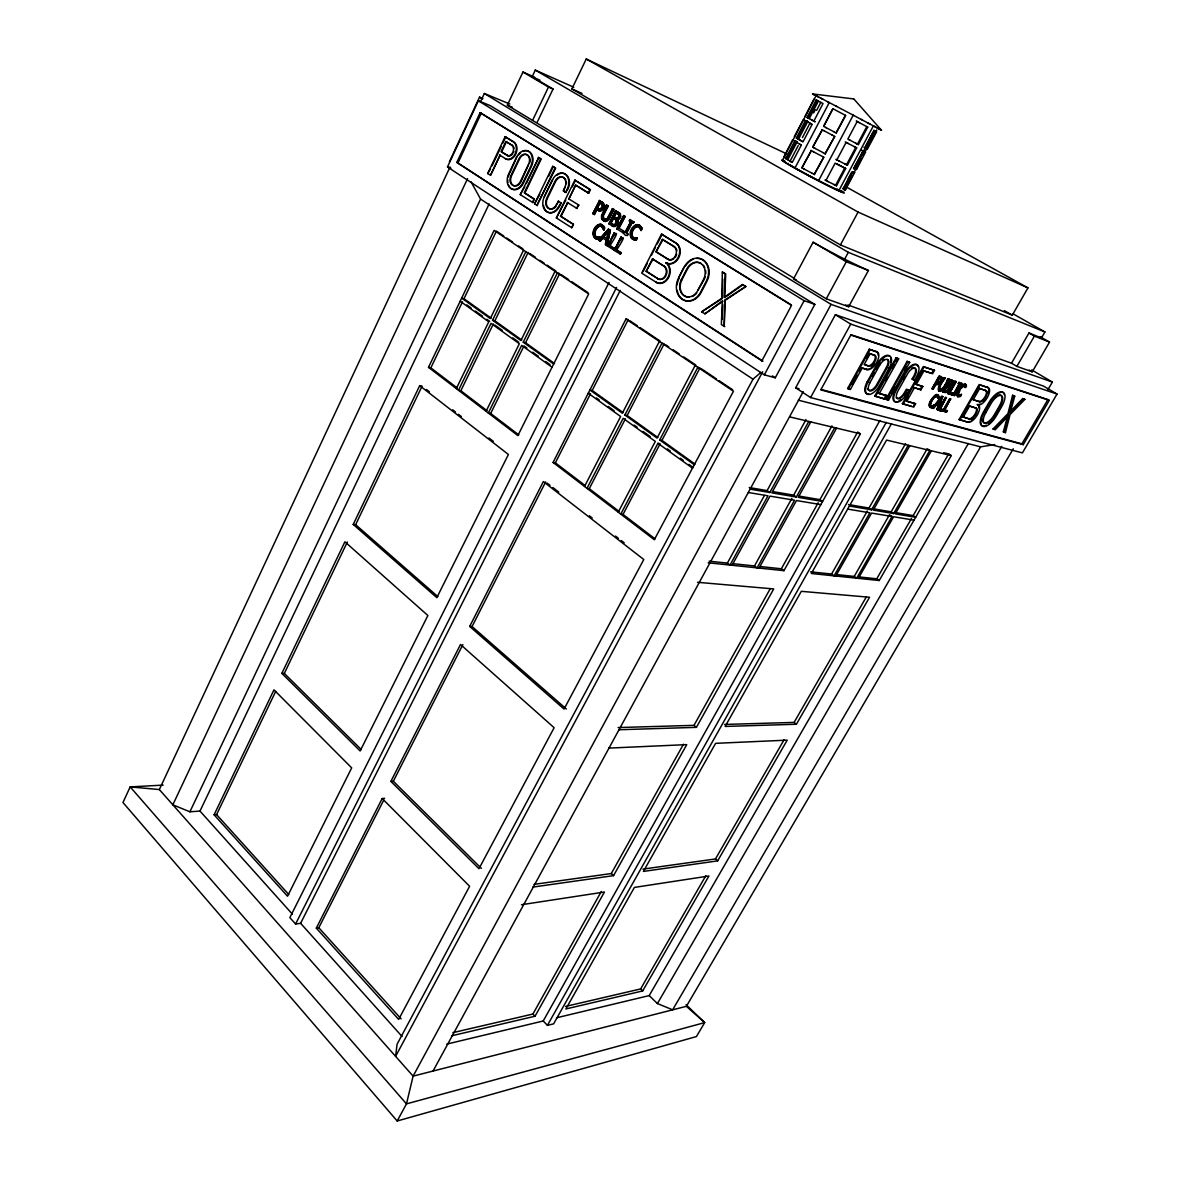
<?xml version="1.0" encoding="UTF-8"?>
<svg xmlns="http://www.w3.org/2000/svg" width="1180" height="1180" viewBox="0 0 1180 1180"><rect width="100%" height="100%" fill="white"/><g stroke="black" fill="none" stroke-linecap="round" stroke-linejoin="round"><path stroke-width="1.5" d="M722.868 301.18L704.962 313.821L701.599 311.83L721.836 298.289L722.322 272.034L725.715 273.996L724.771 297.552M701.599 311.83L722.396 298.466L722.75 279.218M745.834 286.519L724.682 300.089L724.196 326.447L725.243 300.281L745.834 286.519L742.382 284.528L724.21 297.375L725.169 273.804L722.322 272.034M724.756 326.609L721.349 324.603L722.308 301.003L704.962 313.821M722.13 319.323L722.721 304.809M952.85 382.114L952.732 380.653M610.34 230.248L607.022 245.602L610.34 230.248L608.452 229.127L598.585 240.263L600.178 241.207L602.892 238.08L600.178 241.207M608.32 231.413C602.39 253.14 615.105 218.816 603.718 236.708L607.007 238.729M605.37 244.629C609.042 234.51 602.862 245.455 607.022 245.602M1004.003 432.249L1008.443 415.862L995.183 429.8L993.014 428.959L1007.912 413.708L1012.588 395.271L1014.741 396.156L1010.213 412.823L1023.429 398.943L1024.86 399.4L1010.065 414.564L1005.448 432.662L1003.325 431.836L1007.322 417.086M993.693 429.387L1008.605 414.121L1013.281 395.684L1012.588 395.271M1007.292 422.366L1008.959 415.788M1010.891 407.41L1012.248 402.41M930.386 403.796C931.551 401.126 933.823 394.799 937.584 396.746C939.87 401.598 938.602 390.654 934.398 395.846C932.008 398.368 926.049 405.492 930.799 407.749M941.92 379.326L939.516 383.308L935.548 384.282L932.893 388.987L932.023 388.722L939.192 376.081C946.109 376.464 939.988 387.084 935.548 384.282M938.218 405.669L936.832 409.298L937.717 409.549L942.628 396.539L941.581 396.229L932.362 408.029L933.572 408.501L936.124 405.197L938.572 405.891L935.769 404.976L933.218 408.265L932.362 408.029M942.628 396.539L938.071 409.77L936.832 409.298M937.186 409.519L941.478 398.279L939.133 404.416L936.802 403.634L941.124 398.073M449.403 161.778L479.537 97.158L482.945 98.545M447.471 166.97L478.343 100.787L490.246 105.625L814.834 304.381L775.275 377.792L764.33 374.842L447.471 166.97L450.908 168.179M163.15 785.113L130.184 786.898L122.971 802.518L397.188 1121L406.481 1103.875L413.103 1076.131L159.344 789.553L450.052 166.955M480.452 101.849L484.346 93.5L509.819 104.032M456.852 162.383L762.959 361.169L761.852 360.859L456.852 162.383L480.113 112.646L791.057 304.764M458.061 162.825L481.307 113.118M467.56 178.667L172.841 804.804L189.892 811.796L199.995 811.088L292.433 914.205M794.597 278.539L507.326 105.182L522.947 72.054L534.57 77.157M537.136 122.366L553.051 89.031L532.136 76.759L535.292 70.107L573.79 87.232M490.555 175.26L500.069 155.2L490.555 175.26L487.665 173.563L505.114 136.718L513.89 142.028A9.396 6.8 -72.1 0 1 515.734 154.138A9.396 6.8 -72.1 0 1 505.881 158.887L505.276 158.666A9.411 6.8 -72.2 0 0 515.144 153.916A9.411 6.8 -72.2 0 0 513.285 141.806L505.114 136.718M490.541 168.976L487.665 173.563M492.06 165.775L501.161 146.556M502.68 143.355L505.719 136.939M512.636 153.916A5.635 4.071 -72.1 0 1 507.474 155.524L501.058 151.63L505.851 141.541L512.282 145.406A5.635 4.071 -72.1 0 1 514.052 148.444M507.474 155.524L501.662 151.851L506.441 141.762M189.892 811.796L480.584 199.081L470.968 181.735M199.995 811.088L489.14 203.919M532.534 120.478L548.494 87.04L522.947 72.054M508.639 173.947L516.678 157.088A11.358 8.275 -72.1 0 1 528.655 151.379A11.358 8.275 -72.1 0 1 530.897 166.041L522.755 182.989A11.313 8.245 -72.7 0 1 510.866 188.564A11.313 8.245 -72.7 0 1 508.639 173.947L509.244 174.168A11.313 8.245 -72.7 0 0 508.226 176.926M509.967 172.634L516.678 157.088M514.377 185.953A7.537 5.502 -72.7 0 1 511.574 175.658L519.628 158.799A7.567 5.517 -72.1 0 1 526.973 154.668A7.567 5.517 -72.1 0 1 528.507 164.536L520.395 181.469A7.537 5.502 -72.7 0 1 512.459 185.186A7.537 5.502 -72.7 0 1 510.984 175.436L519.038 158.577A7.567 5.517 -72.1 0 1 527.018 154.772A7.567 5.517 -72.1 0 1 529.791 162.899M214.096 814.805L273.967 689.843L351.699 767.885L287.522 896.21L214.096 814.805L216.589 814.613L288.805 894.543M281.843 673.382L344.899 541.782L427.883 615.518L360.151 750.967L281.843 673.382L284.321 673.411L361.301 749.58M353.218 524.436L419.711 385.639L422.086 386.125L355.637 524.687L353.218 524.436L436.821 597.655L508.418 454.477L419.711 385.639M428.488 367.349L494.11 230.38L588.687 293.953L517.873 435.582L428.488 367.349L430.848 367.85L457.221 387.954M216.589 814.613L275.648 691.48M284.321 673.411L347.333 542.004M430.848 367.85L462.516 301.829M523.537 250.16L490.305 318.6L461.66 298.083L464.005 298.702L496.426 231.118L503.772 236.059M515.837 186.012A7.537 5.502 -72.7 0 0 520.985 181.676L528.507 164.536M508.58 185.142A11.313 8.245 -72.7 0 0 515.63 189.67A11.313 8.245 -72.7 0 0 523.36 183.195L531.487 166.262A11.358 8.275 -72.1 0 0 531.605 154.093A11.358 8.275 -72.1 0 0 522.77 151.438M532.755 202.532L520.262 194.626L538.788 157.545L541.192 159.049L524.849 192.989L534.393 199.14L532.755 202.532L533.803 198.933L524.259 192.782L540.602 158.813L538.198 157.323M524.761 186.735L520.262 194.626M526.31 183.49L538.788 157.545M846.281 186.971L1027.942 287.876L1012.293 315.178L840.411 244.924L571.872 88.913L586.254 59L786.794 153.931M537.549 205.63L534.555 203.86L552.697 166.351L555.721 168.091L536.959 205.423L555.131 167.87L552.697 166.351M539.88 194.287L534.555 203.86M548.553 176.366L553.287 166.587M543.523 205.556A11.49 8.54 -72.6 0 0 550.396 212.887A11.49 8.54 -72.6 0 0 559.512 206.338L561.178 202.901L558.922 206.131A11.49 8.54 -72.6 0 1 546.635 211.677A11.49 8.54 -72.6 0 1 544.304 196.765L552.594 179.685A11.549 8.57 -72 0 1 564.969 173.991A11.549 8.57 -72 0 1 567.3 188.947L565.618 192.399L567.89 189.169A11.549 8.57 -72 0 0 567.285 175.761A11.549 8.57 -72 0 0 556.65 175.378M556.473 204.553L558.73 201.338L556.473 204.553A7.67 5.694 -72.6 0 1 548.287 208.255A7.67 5.694 -72.6 0 1 546.724 198.314L555.028 181.219A7.7 5.723 -72 0 1 563.273 177.428A7.7 5.723 -72 0 1 564.837 187.399L563.155 190.835L565.618 192.399M556.031 206.426A7.655 5.694 -72.6 0 1 548.272 208.005A7.655 5.694 -72.6 0 1 547.328 198.535L555.618 181.44A7.7 5.723 -72 0 1 565.869 180.112M456.321 388.589L488.771 321.771L460.171 301.21M555.028 271.326L520.926 340.548L492.547 320.208L525.837 251.709M486.072 411.304L519.348 343.734L491.013 323.379L458.504 390.255L460.849 390.742L493.343 323.969M492.547 320.208L494.877 320.812L528.139 252.431M566.208 192.606L563.745 191.057L564.837 187.399M561.075 216.323L567.787 202.606L560.485 216.132L573.436 224.289L571.74 227.725L556.37 217.961L574.837 180.142L590.443 189.715L588.731 193.196L575.634 185.157L568.878 198.963L578.79 205.069L576.504 208.314L578.79 205.069M565.78 200.084L556.37 217.961M572.212 186.941L575.427 180.363M575.634 185.157L568.878 198.963M573.436 224.289L571.74 227.725M588.142 192.974L589.852 189.508L574.837 180.142M523.242 342.185L557.388 272.919L559.674 273.613L525.557 342.761L523.242 342.185L553.671 364.001M552.048 367.231L521.663 345.401L488.314 413.015L490.659 413.472L523.979 345.961L526.87 348.041M592.788 213.669L599.617 200.541L592.788 213.669L594.366 214.583L596.8 209.656L594.366 214.583M597.242 208.049C605.783 195.482 593.363 208.831 599.145 209.096M602.302 219.569L601.785 215.866L606.564 204.966L601.49 215.763L601.608 218.713L603.644 220.822M606.564 204.966L608.157 205.881L603.364 215.763L603.836 218.875M604.706 219.51L607.641 218.462L612.612 208.668L607.346 218.359L605.325 219.628M597.183 237.431L600.119 237.209L599.175 239.363L600.207 237.269L596.062 236.959M604.145 226.973L603.806 230.041L604.853 227.917L602.125 224.79M612.332 208.565L613.925 209.48L609.101 219.038L606.845 221.25L605.016 221.383M608.88 223.861L615.798 210.66L608.88 223.861L612.907 226.25M613.674 224.687L610.93 223.168L613.379 218.256L615.149 219.288M618.364 214.391C621.432 216.928 616.004 220.365 614.116 216.781L616.049 212.872L617.597 213.772M610.93 223.168L613.659 218.359M614.116 216.781L616.344 212.99M614.22 226.471L617.568 223.979L617.376 219.495L619.294 219.008L620.827 216.722L620.075 213.742M607.656 246.104L614.279 232.844L607.656 246.104L613.63 249.865L614.411 248.287C599.986 246.9 628.439 217.695 610.03 245.469M616.816 228.891L623.778 215.645L616.816 228.891L622.834 232.607L623.615 231.029L618.925 228.138L625.09 216.471L618.925 228.138M614.411 248.287L613.63 249.865M614.367 250.426L621.019 237.121L614.367 250.426L620.356 254.202L621.152 252.623C606.653 251.237 635.253 221.943 616.742 249.791M623.188 232.917C624.515 229.569 622.361 236.207 627.332 235.454L628.011 234.097L626.447 233.198L632.082 222.637L626.447 233.198M629.206 220.911C631.492 217.666 627.627 222.106 630.754 221.811L625.135 232.357L630.754 221.811M634.044 222.061L633.07 223.33L634.044 222.061L629.884 219.539M621.152 252.623L620.356 254.202M609.042 282.418L289.852 917.612L295.59 924.029L300.605 923.306L620.238 290.413M637.2 237.785C634.25 243.095 639.649 236.074 635.489 238.124M640.888 230.439L641.979 228.286L640.342 225.896M638.675 226.722L641.183 230.543L642.274 228.389L639.457 225.203M295.59 924.029L616.565 287.389M656.272 282.359L641.699 273.126L661.479 234.127L676.273 243.183A11.107 8.732 -71.5 0 1 678.751 257.727A11.107 8.732 -71.5 0 1 666.243 262.83A11.048 8.688 -72.4 0 1 668.691 277.359A11.048 8.688 -72.4 0 1 656.272 282.359L655.697 282.168A11.048 8.688 -72.4 0 0 668.116 277.167A11.048 8.688 -72.4 0 0 665.668 262.639A11.107 8.732 -71.5 0 0 678.176 257.52A11.107 8.732 -71.5 0 0 675.698 242.992L661.479 234.127M643.1 271.68L647.215 263.568M651.345 255.441L655.461 247.328M657.113 244.068L662.054 234.333M660.859 279.498A7.036 5.531 -72.4 0 1 658.086 278.819L646.139 271.312L652.437 258.936L664.428 266.4A7.036 5.531 -72.4 0 1 666.641 273.922M673.765 258.745A7.065 5.546 -71.5 0 1 668.057 259.276L656.036 251.827L662.364 239.378L674.444 246.768A7.065 5.546 -71.5 0 1 676.878 250.72M646.139 271.312L653.012 259.128M656.036 251.827L662.939 239.584M382.187 798.506L469.611 886.269L398.663 1019.417L316.299 928.114L382.187 798.506L384.636 798.329M390.875 781.411L460.495 644.501L554.128 727.706L478.977 868.701L390.875 781.411L393.324 781.263L481.381 868.406M469.684 626.433L543.331 481.573L643.779 559.512L564.055 709.077L469.684 626.433L472.059 626.536L566.385 709.033M625.975 319.013L733.459 391.244L654.31 539.717L553.066 462.442L625.975 319.013L628.217 319.647L592.183 390.462L589.912 389.961L622.347 413.192L659.355 341.448M316.299 928.114L318.792 927.731L383.81 799.966M393.324 781.263L462.885 644.575M472.059 626.536L545.647 481.912M553.066 462.442L555.367 462.811L590.516 393.737L588.245 393.235L620.636 416.511L584.528 486.455M952.614 382.792C949.236 385.358 950.49 389.43 946.965 392.04M678.574 277.949L684.09 267.211A16.328 12.995 -71.6 0 1 702.661 259.777A16.328 12.995 -71.6 0 1 706.304 281.238L700.699 292.065A16.284 12.965 -72.1 0 1 682.247 299.322A16.284 12.965 -72.1 0 1 678.574 277.949L684.09 267.211M681.317 279.704L686.849 268.952A12.243 9.75 -71.6 0 1 700.758 263.376A12.243 9.75 -71.6 0 1 703.501 279.468L697.911 290.28A12.213 9.72 -72.1 0 1 684.061 295.738A12.213 9.72 -72.1 0 1 681.317 279.704L681.878 279.881A12.198 9.72 -72.1 0 0 689.474 297.124M681.878 279.881L687.409 269.143A12.243 9.75 -71.6 0 1 701.303 263.553M624.869 415.006L661.965 343.203L664.193 343.808L627.126 415.478L624.869 415.006L657.068 438.075L695.123 365.476M618.231 512.179L655.313 441.423L623.158 418.325L586.991 488.343L589.277 488.682L625.415 418.797M705.242 276.666A12.243 9.75 -71.6 0 1 704.077 279.66L697.911 290.28M677.158 290.295A16.269 12.965 -72.1 0 0 687.586 301.106A16.269 12.965 -72.1 0 0 701.259 292.242L706.864 281.415A16.314 12.995 -71.6 0 0 707.764 265.397A16.314 12.995 -71.6 0 0 696.598 258.405M785.364 157.869L783.815 157.029L792.665 139.815M805.07 116.23L814.097 98.884M782.296 160.583L816.073 95.728L818.581 97.011M791.81 162.103L785.644 158.504L794.627 141.276L796.721 142.411M810.454 123.487L812.135 124.387L803.005 141.851L796.323 138.031L805.365 120.67L807.474 121.806M813.374 120.832L807.061 117.41L816.177 99.946L823.035 103.53L813.846 121.112L815.218 121.82L812.165 120.213M809.451 114.401L807.813 117.528L809.377 118.354L818.36 101.141M787.724 159.669L787.016 159.182L795.999 141.969M802.562 141.541L797.695 138.724L806.737 121.378M809.17 118.546L808.433 118.118L817.534 100.669L816.177 99.946M795.556 141.04L797.105 141.866L788.24 158.858L787.09 158.341M806.146 120.744L807.695 121.57L798.771 138.665L797.636 138.134M813.669 112.897L815.336 109.71M789.907 161.527L798.255 145.538M802.43 137.559L809.937 123.163M816.604 110.389L820.779 102.395M794.892 168.165L829.245 102.572L820.631 98.058M801.884 167.826L811.353 150.568L801.884 167.826L804.436 169.153M812.725 147.161L822.254 129.8L812.725 147.161L822.991 152.603M826.207 127.706L823.64 126.349L832.888 108.722L845.736 115.493L836.119 132.957L845.411 115.316M623.04 514.421L660.151 443.739L657.924 443.311L620.769 514.111L623.04 514.421L655.106 538.876M659.694 439.948L697.823 367.29L700.005 367.865L661.921 440.391L659.694 439.948L694.283 464.728M823.758 157.176L814.244 174.448L823.758 157.176L813.035 151.527M834.717 136.408L825.144 153.769L834.717 136.408L832.092 135.051M818.507 180.835L853.214 115.183L862.536 120.109M846.104 142.411L836.856 159.89L835.956 159.374L839.024 161.011M844.792 167.988L835.617 185.245L836.502 185.776L845.691 168.504L836.591 163.858M847.417 165.259L856.665 147.869L855.751 147.367L846.517 164.743L847.417 165.259L844.865 163.931M855.854 143.267L858.406 144.594L867.713 127.101L858.627 122.292M838.729 190.88L873.362 125.877L881.49 130.243L853.907 99.032M793.535 278.923L813.094 242.239C831.133 252.461 849.526 261.975 868.421 270.471L848.656 306.741L826.28 298.806L793.535 278.923L796.338 279.94M848.228 178.681L851.518 172.531M854.025 167.811L862.285 152.338M865.648 146.025L873.112 132.013M865.5 152.22L863.17 151.158L853.966 168.43L856.518 169.492L865.5 152.22L863.922 151.379L854.954 168.666L853.465 168.106M843.685 188.299L852.226 172.295M853.937 169.094L874.424 130.656M843.995 188.741L853.081 171.72L854.644 172.56L852.24 171.661L843.095 188.815L845.706 189.744L842.623 188.461M865.825 148.282L875.044 131.01M844.349 190.688L852.034 176.277M853.745 173.077L861.43 158.68M863.14 155.48L876.814 129.859M845.558 189.582L854.644 172.56M864.394 147.618L867.389 149.108L876.622 131.835L873.643 130.257M761.852 360.859L791.544 305.369L480.113 112.646M760.908 372.393L753.002 379.193L397.055 1044.285L395.61 1056.365L762.678 371.744M764.33 374.842L804.14 300.679L814.834 304.381M840.411 244.924L858.081 212.076L1027.942 287.876M847.874 304.986L1011.511 363.219L1028.96 332.996L1041.438 337.937L1044.919 331.949L848.317 252.343L844.305 259.777L846.311 261.724L868.421 270.471M826.28 298.806L846.311 261.724L813.094 242.239M1047.722 390.005L1052.383 382.069L831.074 304.381L413.103 1076.131L686.376 1006.319L1013.266 448.784M795.659 387.822L835.381 314.706L1043.533 386.096L1057.029 394.061L1022.411 452.884L810.586 397.557L795.659 387.822L799.037 388.722M433.045 1071.042L803.211 391.686M810.586 397.557L850.736 324.102L1057.029 394.061M709.15 561.178L727.367 563.096L764.419 495.497M749.241 487.547L767.088 490.6L805.999 419.608M750.2 489.184L769.803 492.517L808.787 421.467M732.057 565.279L770.009 496.131L794.553 500.231L757.103 567.875L754.492 565.943L733.001 563.686M810.749 421.939L771.808 492.856L796.323 497.016L834.717 427.676M862.138 368.19L850.367 389.489L847.638 388.471L869.306 349.221L876.873 351.876A10.237 4.941 -57.4 0 1 876.784 362.275A10.237 4.941 -57.4 0 1 867.035 369.665L861.385 367.718L859.704 370.771M848.376 388.943L870.058 349.693L876.873 351.876M852.137 384.459L857.182 375.329M866.74 358.027L868.436 354.974M870.029 353.911L864.114 364.62L868.996 366.125A6.136 2.965 -57.4 0 0 874.852 361.685A6.136 2.965 -57.4 0 0 874.896 355.445L869.277 353.44L874.896 355.445M754.492 565.943L791.869 498.358M772.605 491.544L793.653 495.143L831.959 425.862M759.065 568.082L796.471 500.541L820.823 504.612M836.591 428.119L798.24 497.355L822.578 501.485L819.923 499.642L799.052 496.072M868.849 393.958A12.066 5.767 -57 0 1 867.212 381.789L876.976 364.192A12.125 5.797 -57.3 0 1 889.823 356.242M867.949 382.261L877.713 364.65A12.125 5.797 -57.3 0 1 889.278 355.858A12.125 5.797 -57.3 0 1 889.101 368.175L879.41 385.58A12.08 5.767 -57 0 1 867.861 394.371A12.08 5.767 -57 0 1 867.949 382.261L867.212 381.789M872.684 375.963L874.454 372.762M876.224 369.576L877.994 366.375M869.881 382.807L879.631 365.254A8.083 3.865 -57.3 0 1 887.331 359.399A8.083 3.865 -57.3 0 1 887.213 367.6L877.507 385.019A8.053 3.85 -57 0 1 869.822 390.89A8.053 3.85 -57 0 1 869.881 382.807L869.129 382.35M867.698 388.957A8.053 3.85 -57 0 0 876.769 384.562L886.475 367.128A8.083 3.865 -57.3 0 0 887.448 359.487M874.778 396.023L896.062 357.82L898.673 358.882L879.307 393.574L878.584 393.102L886.785 395.669L884.867 399.091L874.778 396.023L884.867 399.091M875.501 396.495L896.815 358.278L898.673 358.882M885.62 380.491L887.375 377.349M892.655 367.88L894.411 364.738M896.166 361.582L897.921 358.425M452.869 1032.662L532.918 1014.033L601.284 891.49M534.024 884.366L611.299 873.539L683.471 744.211M618.084 727.558L694.002 725.346L770.275 588.628M760.023 566.518L781.367 568.775L818.183 502.769M819.923 499.642L857.654 432.042L860.382 433.812L783.933 570.663L708.162 562.801M451.468 1035.848L535.042 1016.216L604.425 892.021L521.486 904.721M532.74 887.109L613.556 875.649L686.76 744.624L608.747 748.105M618.748 729.756L696.407 727.352L773.726 588.923L697.498 582.3M884.13 398.634L886.047 395.212M885.988 399.15L907.125 361.375L908.954 361.965L909.692 362.422L888.555 400.123L885.988 399.15L888.555 400.123M886.711 399.607L907.863 361.832L909.692 362.422M887.832 399.666L889.587 396.524M891.357 393.382L894.868 387.099M904.544 369.827L906.314 366.685M896.756 401.746A11.756 5.458 -56.9 0 1 895.399 389.961L904.986 372.865A11.815 5.487 -57.3 0 1 912.686 364.812A11.815 5.487 -57.3 0 1 918.069 366.523M896.24 397.822A7.847 3.643 -56.9 0 0 904.47 392.586L906.373 389.208L908.158 389.739L908.88 390.197L906.978 393.56A11.771 5.458 -56.9 0 1 895.856 402.159A11.771 5.458 -56.9 0 1 896.121 390.418L905.724 373.308A11.815 5.487 -57.2 0 1 916.875 364.723A11.815 5.487 -57.2 0 1 916.506 376.656L914.603 380.034L912.819 379.503L912.081 379.046L913.999 375.653A7.877 3.658 -57.3 0 0 911.934 368.057M446.822 1044.094L543.213 1020.995L879.896 420.493M903.319 379.636L905.06 376.523M908.88 390.197L907.096 389.666L905.193 393.043A7.847 3.643 -56.9 0 1 897.759 398.781A7.847 3.643 -56.9 0 1 897.951 390.949L907.538 373.868A7.877 3.658 -57.2 0 1 914.972 368.16A7.877 3.658 -57.2 0 1 914.721 376.096L912.819 379.503M543.213 1020.995L547.432 1025.361L886.269 422.396M906.048 400.861L915.606 403.811L913.733 407.13L902.375 403.707L923.276 366.567L934.501 370.387L932.598 373.75L923.866 370.977L916.24 384.503L922.849 386.494L920.946 389.828L913.615 387.424L920.946 389.828M891.461 423.738L553.612 1023.857L547.432 1025.361M903.098 404.165L924.014 367.024L934.501 370.387M906.889 399.371L908.571 396.377M916.359 382.541L923.129 370.535M914.338 387.866L906.771 401.318L915.606 403.811M920.223 389.385L921.492 387.158M913.63 405.566L914.884 403.353M924.884 371.081L931.861 373.293L933.764 369.945M932.023 388.722L939.192 376.081M939.221 377.807L936.728 383.072L939.221 377.807L940.298 378.249M932.392 388.943L933.247 389.208L935.917 384.503M810.557 571.843L831.561 574.041L867.315 511.029M848.479 504.539L868.996 508.049L905.591 443.562M948.986 379.296L947.776 378.81C942.938 393.102 933.97 392.645 945.21 378.101L944 377.615C942.643 378.869 933.247 393.471 941.773 390.727C954.222 370.21 949.207 381.332 940.799 390.919M849.379 506.043L871.577 509.804L908.231 445.273M835.779 576.032L871.563 513.079L892.021 516.486L856.71 578.2L854.231 576.43L836.767 574.586M909.869 445.656L873.259 510.099L893.688 513.566L929.811 450.436L927.2 448.754L891.136 511.84L872.374 508.624M931.477 407.616L933.852 405.183L933.085 407.38C924.633 409.519 932.952 393.176 938.38 395.241M952.481 380.402C952.496 384.046 949.34 395.226 942.731 391.952L949.841 379.459L951.877 380.211M943.1 392.173L949.841 379.459M947.968 386.479C950.564 387.202 948.573 390.197 947.171 391.141C942.171 393.191 945.859 384.031 948.956 386.966M947.791 384.813L949.871 381.14L952.009 382.305L950.947 384.665L947.791 384.813L950.593 384.444L951.67 382.364L950.682 381.406M944.752 391.023L947.363 386.406M948.16 385.019L949.871 381.14M946.213 397.601L940.357 408.723L946.213 397.601L945.372 397.35L938.321 409.711C940.77 413.649 944.841 407.498 941.994 410.758M947.879 393.5L954.369 395.462L955.092 394.209L954.723 395.684L947.879 393.5L954.959 381.081L956.154 381.568L949.915 392.512L956.154 381.568M937.717 409.549L938.675 409.932L945.726 397.572L946.567 397.822M948.233 393.722L954.959 381.081M951.523 394.607L952.363 393.147L953.809 393.928L959.429 384.09L958.278 383.633L959.001 382.364L961.774 383.338L961.051 384.606C954.03 388.972 949.753 404.489 960.255 384.356M942.658 410.935L946.301 411.968L947.127 410.522L946.655 412.189L942.658 410.935L949.679 398.634L950.505 398.884L944.679 409.947L950.505 398.884M951.891 394.828L952.717 393.368L949.561 392.291M943.012 411.156L950.033 398.855L950.859 399.106M952.304 394.946L952.658 393.471M958.278 383.633L959.001 382.364M959.075 383.884L953.809 393.928M959.9 384.134L961.774 383.338M854.231 576.43L889.469 514.76L892.021 516.486M957.688 396.731L960.21 396.259L961.317 394.312L960.564 396.465C951.803 398.604 960.299 381.582 965.86 384.488M965.874 384.665L965.152 387.601L964.724 385.757M958.16 395.123L961.612 394.518L958.499 395.315C956.744 392.217 961.154 384.193 965.078 385.978C964.96 389.931 967.939 385.167 965.506 384.267M858.347 578.377L893.614 516.751L914.013 520.159M931.374 450.804L895.296 513.846L915.665 517.297L913.143 515.601L894.44 512.4M959.075 419.505L979.149 384.533L988.058 387.586A10.089 4.337 -57.1 0 1 987.306 397.601A10.089 4.337 -57.1 0 1 978.043 404.976A10.045 4.322 -56.8 0 1 977.35 414.858A10.045 4.322 -56.8 0 1 968.087 422.263L959.075 419.505L968.087 422.263M959.768 419.947L979.857 384.96L988.058 387.586M967.025 408.885L968.854 405.714L976.229 408.118A6.387 2.744 -56.8 0 1 975.786 414.416A6.387 2.744 -56.8 0 1 969.901 419.121L962.482 416.791L965.211 412.041M975.24 394.592L977.069 391.406M963.175 417.233L969.547 406.156L976.229 408.118M979.606 388.648L973.19 399.799L979.857 401.82A6.416 2.758 -57.1 0 0 985.757 397.129A6.416 2.758 -57.1 0 0 986.229 390.757L978.899 388.22L986.229 390.757M565.559 1006.422L640.622 988.943L705.847 875.663M642.997 869.1L715.464 858.952L784.021 739.875M724.579 724.446L794.081 722.411L866.223 597.095M857.609 576.784L876.755 578.79L911.491 518.462M913.143 515.601L948.661 453.917L951.242 455.569L879.218 580.53L811.353 573.495L886.563 440.081L951.242 455.569M642.687 990.935L708.929 876.003L634.398 887.419L565.869 1008.974L642.687 990.935L640.622 988.943M717.647 860.884L787.222 740.14L715.611 743.341L643.41 871.415L717.647 860.884L715.464 858.952M796.382 724.255L869.572 597.257L801.308 591.327L725.125 726.452L796.382 724.255L794.081 722.411M986.465 425.228A14.396 6.092 -56.8 0 1 980.374 423.487A14.396 6.092 -56.8 0 1 983.53 411.879L988.943 402.527A14.44 6.106 -57 0 1 998.206 392.66A14.44 6.106 -57 0 1 1004.239 394.562M984.223 412.307L989.637 402.941A14.44 6.106 -57 0 1 1002.867 392.335A14.44 6.106 -57 0 1 1001.687 406.628L996.333 415.862A14.396 6.092 -56.8 0 1 983.132 426.437A14.396 6.092 -56.8 0 1 984.223 412.307L983.53 411.879M985.757 412.764L991.156 403.413A10.827 4.573 -57 0 1 1001.083 395.462A10.827 4.573 -57 0 1 1000.198 406.171L994.829 415.434A10.797 4.573 -56.8 0 1 984.931 423.369A10.797 4.573 -56.8 0 1 985.757 412.764L985.064 412.336M556.518 1017.809L649.192 995.596L968.352 443.488M1016.88 366.39L1034.403 336.108L1049.551 342.097L1032.235 371.833L1016.88 366.39L1011.511 363.219M982.601 419.313A10.797 4.573 -56.8 0 0 986.392 422.735A10.797 4.573 -56.8 0 0 994.15 415.006L999.504 405.758A10.827 4.587 -57 0 0 997.425 395.595M996.54 413.9L998.324 410.832M1001.746 446.394L672.644 1009.815L657.408 1003.561L980.595 446.837L994.755 444.595M821.059 389.4L1021.91 443.842L1047.914 399.563L1049.271 400.359L1023.237 444.654L820.779 389.887L850.795 335.076L1049.271 400.359M937.171 403.855L941.478 398.279M932.716 408.25L941.935 396.45L942.982 396.76M608.615 231.516L603.718 236.708M1009.534 412.41L1022.736 398.53L1024.86 399.4M993.014 428.959L994.504 429.373L996.908 426.85M933.778 405.168C927.096 408.973 932.952 396.023 937.009 396.377M934.206 405.404L932.082 406.466L930.342 405.699M726.157 296.564L742.943 284.719M614.986 224.51L616.403 220.616M635.548 225.115L631.02 231.103L631.153 237.623M618.231 219.288L620.208 217.445L620.429 214.332M599.588 226.088C596.077 227.755 593.525 233.094 595.812 236.59M637.377 237.829L634.383 238.05M946.331 392.409L942.731 391.952M600.325 210.94L603.895 207.193L603.128 203.063M605.783 221.368L608.806 218.934L613.925 209.48M397.188 1121L696.421 1036.571L704.696 1022.588L686.082 1004.726M600.03 209.258L602.523 206.161L600.93 203.417M600.31 225.985C595.856 226.206 592.389 234.201 596.357 237.062M940.209 391.155L939.044 391.141M600.399 224.23C594.868 225.011 591.254 233.375 594.75 237.873M636.315 224.628L638.705 224.82M637.657 224.628C631.433 224.834 627.037 235.454 632.731 239.201M613.939 224.716L615.709 224.333L616.757 222.578L615.872 219.908M614.78 224.79L613.394 224.583M937.451 383.131L940.194 380.934L940.548 378.352M599.175 239.363L597.213 239.201M636.418 240.012L634.412 239.835M616.535 218.197L618.084 217.799L618.925 215.129M599.47 209.214C603.393 209.907 604.013 203.152 599.868 202.754M613.438 226.427C617.052 227.578 620.09 221.84 617.376 219.495M635.592 240.012L633.453 239.614M598.378 239.378L596.298 238.98M159.344 789.553L130.184 786.898L406.481 1103.875L704.696 1022.588L686.376 1006.319M964.532 385.609L960.432 388.884L958.293 395.005M814.525 94.99L812.577 93.928L853.715 98.928M965.329 384.208C960.461 384.931 956.095 392.055 957.511 396.672M638.292 226.516C633.763 226.28 630.99 232.77 632.48 236.575M600.015 225.881L601.018 226.088M748.371 492.517L768.003 495.792L730.007 565.058L727.367 563.096M847.668 509.082L869.881 512.799L834.068 575.855L831.561 574.041M601.417 224.406C594.808 222.946 589.779 234.894 595.605 238.567M936.95 383.028C939.428 384.533 942.953 379.119 939.944 378.028M789.597 416.865L860.382 433.812M943.676 452.722L948.661 453.917M599.764 211.072L596.505 209.553M798.314 400.168L980.595 446.837M604.219 221.176L605.311 221.486M847.638 388.471L850.367 389.489M902.375 403.707L911.24 406.185M1003.325 431.836L1005.448 432.662M938.675 409.932L942.348 410.979M962.482 416.791L969.901 419.121M879.307 393.574L886.785 395.669M940.003 408.501L943.174 409.519M944.325 409.726L947.481 410.743M937.23 396.524L938.071 398.604M861.385 367.718L867.035 369.665M915.518 384.046L922.849 386.494M944.384 390.801L947.216 390.624L948.882 387.158M972.497 399.371L979.857 401.82M954.296 393.973L955.446 394.43M864.984 364.65L868.996 366.125M912.081 379.046L914.603 380.034M936.374 382.851L937.318 383.249M958.632 383.839L959.429 384.09M1013.281 395.684L1014.741 396.156M851.001 334.707L1047.914 399.563M652.437 258.936L664.428 266.4M613.733 226.516L611.683 225.631M598.585 240.263L608.452 229.127M785.644 157.559L783.815 157.029M603.806 230.041L601.358 226.28M628.011 234.097L627.332 235.454M622.834 232.607L623.615 231.029M598.85 208.993L599.764 209.317M662.364 239.378L674.444 246.768M544.304 196.765L552.594 179.685M608.157 205.881C607.553 208.963 599.706 215.793 604.396 219.318M505.851 141.541L512.282 145.406M507.326 105.182L512.341 107.247M633.218 237.564L634.663 238.154M812.577 93.928L823.065 99.341M951.523 379.99L952.85 380.624M940.814 376.597L942.053 377.925M548.494 87.04L553.051 89.031M532.136 76.759L539.939 80.196M571.872 88.913L581.991 93.382M600.723 225.985L602.582 227.209L603.703 229.982M795.954 141.334L797.105 141.866M881.49 130.243L876.888 127.779M823.64 126.349L832.888 108.722M638.424 224.716L639.737 225.306M833.965 184.464L836.502 185.776M601.136 224.318L603.953 226.324M604.101 219.215L605.001 219.613M845.691 168.504L835.115 163.15L825.926 180.511L825.041 179.98L828.095 181.617M827.401 181.189L834.998 185.054M806.56 121.009L807.695 121.57M785.644 158.504L787.016 159.182M865.884 148.4L864.911 147.913L874.173 130.523L875.147 131.039M808.241 117.779L809.377 118.354M633.749 239.717L631.551 238.39M838.331 160.598L845.913 164.507M854.113 146.541L856.665 147.869M796.323 138.031L797.695 138.724M597.596 210.232C602.729 213.993 607.435 204.096 601.756 201.957M595.31 238.463L596.578 239.068M847.579 143.149L855.161 147.102M604.514 221.28L602.597 220.144M817.534 100.669L818.286 101.052M807.061 117.41L808.433 118.118M849.32 139.859L856.901 143.827M850.013 140.258L847.845 139.122L857.167 121.525L856.252 121.039L859.35 122.676M845.205 141.91L848.273 143.547M827.431 101.613L836.679 106.48M867.713 127.101L866.784 126.614L857.491 144.108L858.406 144.594M822.858 152.574L825.484 153.916M811.958 173.254L814.584 174.566M835.632 105.905L853.848 115.507M874.837 130.906L876.43 131.732M833.817 131.747L836.443 133.119M865.648 148.149L867.226 148.99M825.676 127.44L833.95 131.791M861.09 119.357L870.102 124.121M804.952 120.301L803.388 119.46L794.332 136.6M863.17 151.158L861.592 150.317L863.922 151.379M823.95 130.729L832.21 135.095M867.979 123.015L876.032 127.278M854.777 168.519L856.518 169.492M792.724 139.918L794.288 140.745M821.914 129.638L824.481 130.995M803.89 168.932L812.106 173.254M813.079 147.293L815.292 148.503M810.999 150.435L813.566 151.763M811.663 124.107L805.365 120.67M799.642 144.181L801.308 145.111L792.237 162.442L790.6 161.513M864.07 147.175L864.807 147.589M586.254 59L858.081 212.076M1012.868 313.718L1044.919 331.949M1004.283 310.62L1012.293 315.178M1040.273 336.802L1049.551 342.097M1028.96 332.996L1034.403 336.108M800.851 144.801L794.627 141.276M535.292 70.107L848.317 252.343M1031.718 369.945L1052.383 382.069M1029.181 370.048L1032.235 371.833M845.677 304.942L848.656 306.741M484.346 93.5L831.074 304.381M947.776 378.81C944.649 394.68 932.097 391.318 945.21 378.101M944 377.615L938.764 387.984L938.911 391.141M479.537 97.158L482.325 98.855M835.381 314.706L850.736 324.102M907.125 361.375L907.863 361.832M980.152 404.032A10.089 4.337 -57.1 0 1 977.35 404.548L978.043 404.976M478.343 100.787L804.14 300.679M896.062 357.82L896.815 358.278M871.268 349.855L872.02 350.327M869.306 349.221L870.058 349.693M1021.91 443.842L1023.237 444.654M939.206 396.613L938.41 395.403M888.363 367.718L889.101 368.175M886.475 367.128L887.213 367.6M879.631 365.254L878.879 364.782A8.083 3.865 -57.3 0 1 880.029 362.998M876.976 364.192L877.713 364.65M742.382 284.528L745.273 286.327M576.224 185.378L588.731 193.196M599.322 200.438L602.818 202.606M615.503 210.542L619.928 213.359M623.483 215.542L625.09 216.471M631.802 222.533L633.35 223.433M616.049 212.872L618.645 214.494M614.397 216.884L615.886 217.813M597.537 208.152L598.408 208.698M613.379 218.256L616.152 220.011M876.769 384.562L877.507 385.019M611.225 223.271L612.273 223.949M656.611 252.033L668.057 259.276M623.866 231.56L625.429 232.46M499.479 154.978L505.881 158.887M567.197 202.4L577.094 208.521M614.279 232.844L615.872 233.773M621.019 237.121L622.627 238.065M558.14 201.131L561.178 202.901M602.611 237.977L606.623 240.469M609.736 245.381L614.116 248.198M616.462 249.703L620.857 252.535M646.729 271.503L658.086 278.819M560.485 216.132L572.846 224.082M772.34 375.874L775.275 377.792M480.584 199.081L753.002 379.193M506.722 238.036L512.607 241.989M518.492 245.942L522.902 248.906M529.599 253.405L535.44 257.329M539.806 260.264L544.187 263.199M547.107 265.161L555.854 271.046M561.164 274.616L568.613 279.616M571.592 281.607L587.979 292.625M629.736 320.665L637.318 325.754M640.356 327.789L660.062 341.035M665.697 344.811L668.706 346.832M673.22 349.87L679.238 353.911M683.766 356.95L695.802 365.048M701.495 368.853L716.319 378.824M719.299 380.816L732.647 389.784M891.136 511.84L893.688 513.566M868.996 508.049L871.577 509.804M793.653 495.143L796.323 497.016M618.114 212.179L620.37 213.845M767.088 490.6L769.803 492.517M876.755 578.79L879.218 580.53M464.005 298.702L491.204 318.187M494.877 320.812L521.752 340.046M525.557 342.761L554.512 363.499M592.183 390.462L623.129 412.617M627.126 415.478L657.835 437.47M661.921 440.391L695.035 464.109M466.808 304.912L471.086 307.995M475.378 311.078L482.531 316.211M486.824 319.279L489.671 321.344M494.833 325.031L502.282 330.385M512.725 337.878L518.684 342.171M532.652 352.186L538.434 356.345M545.676 361.537L550.013 364.65M596.402 397.97L599.351 400.079M608.172 406.422L614.057 410.64M634.176 425.08L637.097 427.19M642.938 431.378L650.239 436.615M667.349 448.901L670.225 450.967M680.3 458.194L683.176 460.259M688.928 464.389L693.235 467.487M657.924 443.311L692.468 468.121M781.367 568.775L783.933 570.663M460.849 390.742L486.971 410.655M490.659 413.472L518.802 434.919M555.367 462.811L585.398 485.718M589.277 488.682L619.087 511.412M426.452 389.503L429.358 391.76M452.619 409.785L455.524 412.041M458.43 414.298L461.336 416.555M488.948 437.957L493.314 441.335M547.107 483.048L550.013 485.305M552.919 487.561L558.745 492.06M589.292 515.749L592.198 518.005M615.473 536.045L618.379 538.301M621.3 540.558L624.205 542.815M632.642 237.092L633.498 237.667M694.002 725.346L696.407 727.352M355.637 524.687L437.854 596.608M611.299 873.539L613.556 875.649M649.192 995.596L657.408 1003.561M532.918 1014.033L535.042 1016.216M318.792 927.731L401.126 1018.871M300.605 923.306L402.1 1036.527M632.937 237.195C627.775 232.15 639.014 220.454 641.079 230.483M518.772 154.846A11.358 8.275 -72.1 0 1 520.646 152.84M507.887 182.605A11.313 8.245 -72.7 0 1 507.769 179.803M566.356 181.838A7.7 5.723 -72 0 1 566.444 183.756M685.344 266.179A16.314 12.995 -71.6 0 1 693.117 259.261M677.069 284.837A16.269 12.965 -72.1 0 1 679.149 278.141M513.89 151.291A5.635 4.071 -72.1 0 1 513.389 152.677M511.678 145.184A5.649 4.071 -72.2 0 1 512.784 152.441A5.649 4.071 -72.2 0 1 506.869 155.303M665.977 275.633A7.036 5.531 -72.4 0 1 662.349 279.144M676.671 254.305A7.065 5.546 -71.5 0 1 675.019 257.535M673.869 246.576A7.065 5.561 -71.5 0 1 675.447 255.824A7.065 5.561 -71.5 0 1 667.482 259.084M663.853 266.208A7.036 5.531 -72.4 0 1 665.402 275.442A7.036 5.531 -72.4 0 1 657.511 278.627M703.28 265.279A12.243 9.75 -71.6 0 1 704.74 267.624M705.581 270.441A12.243 9.75 -71.6 0 1 705.758 273.524M696.746 293.068A12.198 9.72 -72.1 0 1 692.085 296.519M993.781 398.501A10.827 4.587 -57 0 1 995.625 396.775M890.605 357.732A12.125 5.797 -57.3 0 1 890.517 362.245M993.59 418.561A14.396 6.092 -56.8 0 1 988.855 423.62M874.144 354.988A6.136 2.965 -57.4 0 1 874.1 361.228A6.136 2.965 -57.4 0 1 868.244 365.653M876.121 351.419A10.222 4.941 -57.4 0 1 878.097 355.121M874.601 364.06A10.222 4.941 -57.4 0 1 871.15 367.644M869.365 368.75A10.222 4.941 -57.4 0 1 866.282 369.193M987.35 387.158A10.089 4.337 -57.1 0 1 988.53 392.675M985.167 399.386A10.089 4.337 -57.1 0 1 983.53 401.333M906.255 393.117A11.756 5.458 -56.9 0 1 904.603 395.684M900.665 399.814A11.756 5.458 -56.9 0 1 898.629 401.112M977.35 404.548A10.045 4.322 -56.8 0 1 978.913 407.985M973.603 418.575A10.045 4.322 -56.8 0 1 971.892 420.154M970.211 421.275A10.045 4.322 -56.8 0 1 968.677 421.85M975.536 407.69A6.387 2.744 -56.8 0 1 975.093 413.988A6.387 2.744 -56.8 0 1 969.193 418.694M985.536 390.329A6.416 2.758 -57.1 0 1 985.064 396.701A6.416 2.758 -57.1 0 1 979.164 401.392M882.773 360.151A8.083 3.865 -57.3 0 1 884.174 359.281M840.927 190.585A35.12 1.268 27.8 0 1 814.333 178.667A35.12 1.268 27.8 0 1 783.992 160.731M837.417 189.139A28.099 1.018 27.8 0 1 820.498 181.558A28.099 1.018 27.8 0 1 790.32 165.053M788.461 163.769A28.099 1.018 27.8 0 1 788.269 163.371M841.974 191.499A33.365 1.21 27.8 0 1 810.439 176.528A33.365 1.21 27.8 0 1 785.438 161.513"/></g></svg>
